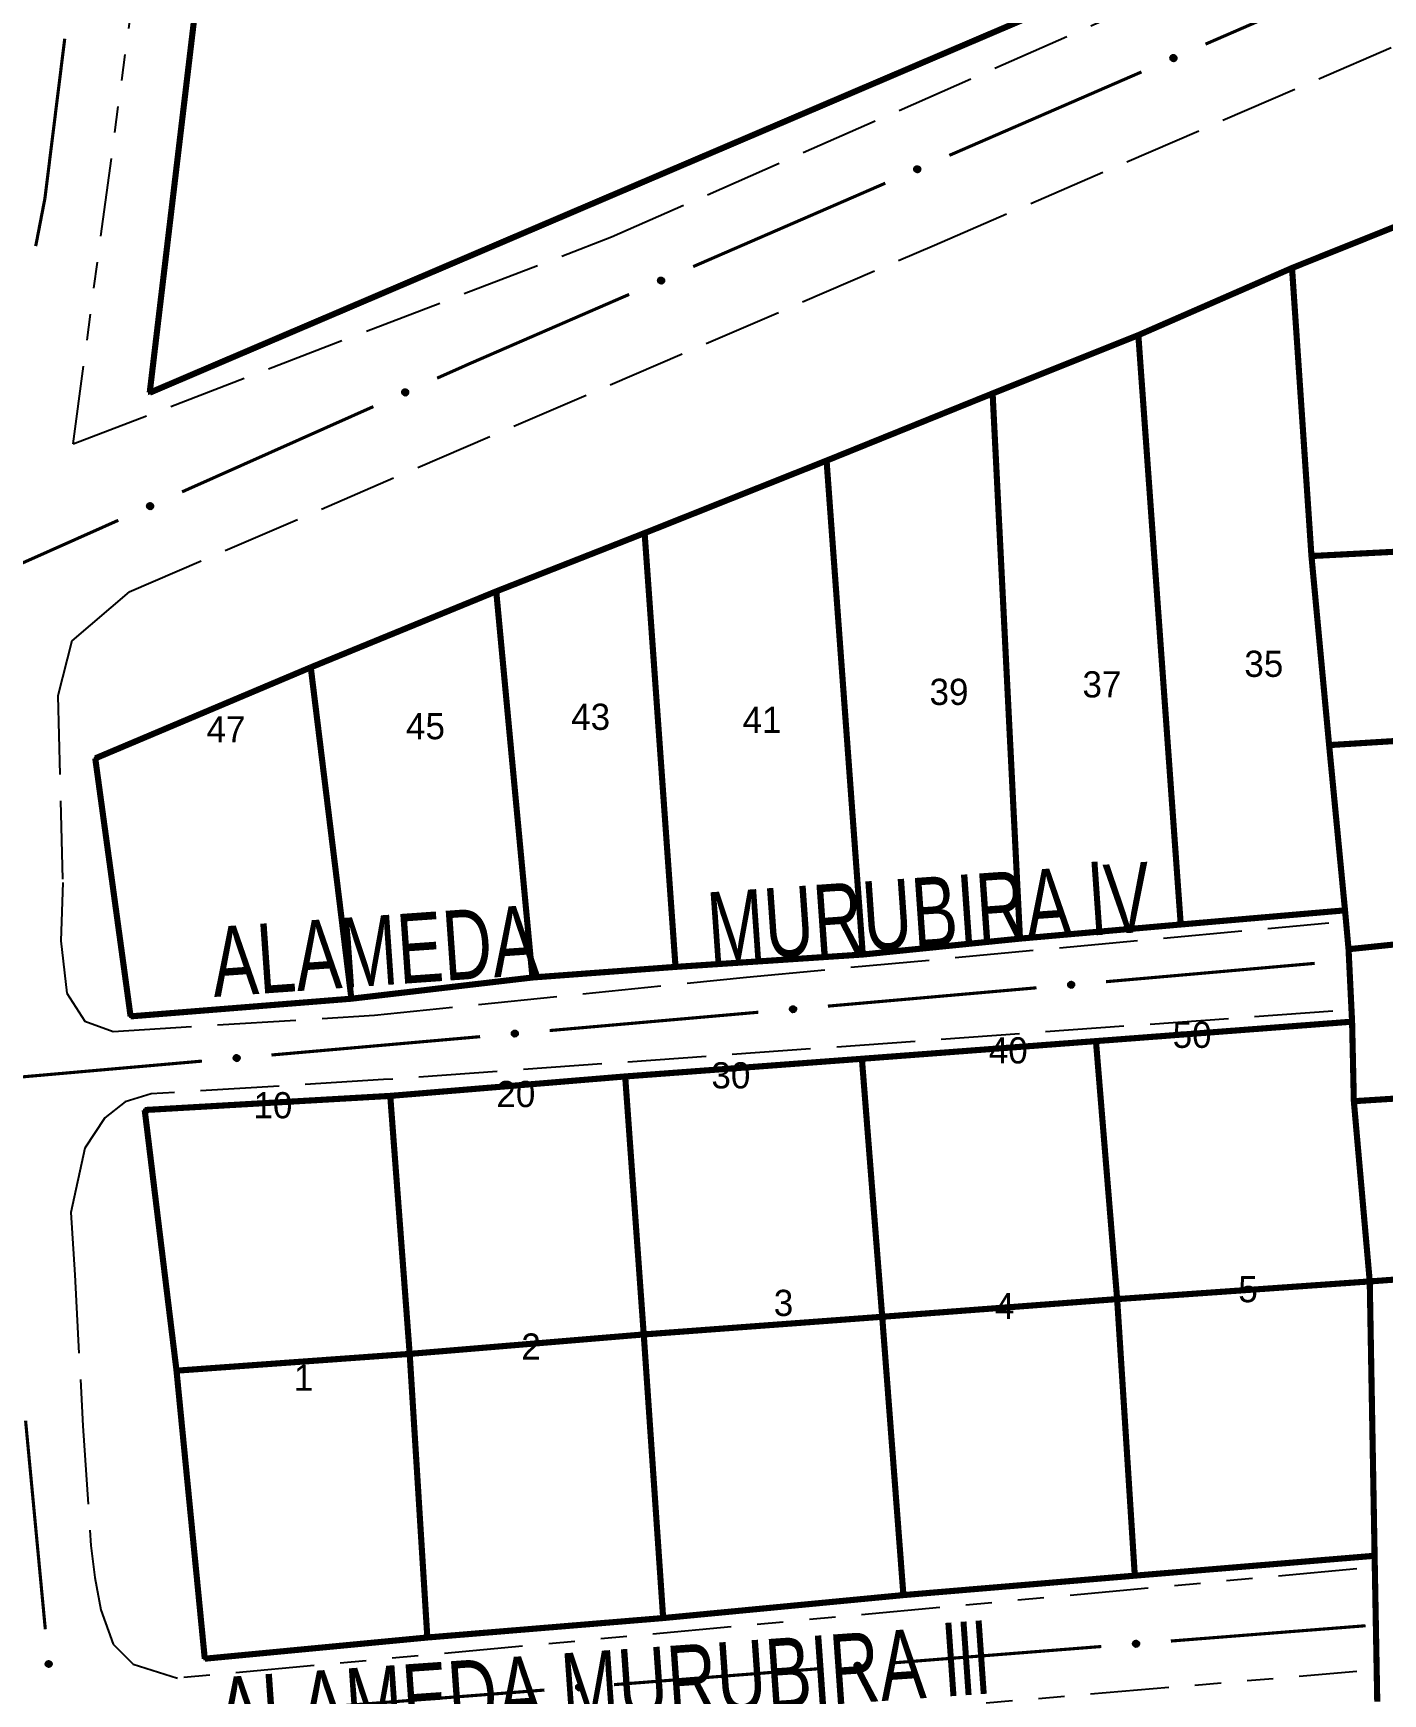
# Model space of a CAD drawing. Extents: x 205807 to 207855, y 4874692 to 4876446.
# Drawn here: x 206261.2 to 206338.5, y 4875301.4 to 4875396.5 of the extents above; entities that cross this region are included whole.
import ezdxf
from ezdxf.enums import TextEntityAlignment as Align

# ---------------------------------------------------------------- set-up
doc = ezdxf.new("R2010")
doc.units = 0
doc.header["$LTSCALE"] = 1.5
doc.header["$MEASUREMENT"] = 0
doc.linetypes.add('TRACO_11', pattern=[8, 3, -1, 3, -1])
doc.linetypes.add('TRACO_25', pattern=[8, 3, -1, 1, -1, 1, -1])
for name, color, linetype in [('CD_MALHA_LOTES', 7, 'CONTINUOUS'), ('RU-QUADRA', 210, 'CONTINUOUS'), ('SV-EIXO-RUA-N-PAV', 6, 'CONTINUOUS'), ('SV-EIXO-RUA-PAV', 20, 'CONTINUOUS'), ('SV-RUA-NAO-PAV', 7, 'CONTINUOUS'), ('SV-RUA-PAVIM', 7, 'CONTINUOUS'), ('SV-TXT-RUA-N-PAV', 7, 'CONTINUOUS'), ('Th_NmrPort', 1, 'CONTINUOUS')]:
    doc.layers.add(name, color=color, linetype=linetype)
doc.styles.add('ARIAL', font='ARIAL.SHX')

msp = doc.modelspace()

# ---------------------------------------------------------------- linework, layer by layer
at = {"layer": 'CD_MALHA_LOTES', "linetype": 'Continuous', "const_width": 0.35, "flags": 128}
for points in [[(206267.840293, 4875375.920625), (206273.729041, 4875425.386111)], [(206336.565451, 4875405.260448), (206267.840293, 4875375.920625)], [(206333.288671, 4875383.062878), (206344.522605, 4875387.566572)], [(206324.483696, 4875379.217027), (206333.288671, 4875383.062878)], [(206334.401944, 4875366.566201), (206333.288671, 4875383.062878)], [(206316.134151, 4875375.877209), (206324.483696, 4875379.217027)], [(206326.912655, 4875345.464624), (206324.483696, 4875379.217027)], [(206306.62073, 4875372.031358), (206316.134151, 4875375.877209)], [(206317.702854, 4875344.654971), (206316.134151, 4875375.877209)], [(206296.19645, 4875367.881887), (206306.62073, 4875372.031358)], [(206308.695466, 4875343.744111), (206306.62073, 4875372.031358)], [(206287.695095, 4875364.542069), (206296.19645, 4875367.881887)], [(206297.967566, 4875343.035665), (206296.19645, 4875367.881887)], [(206334.401944, 4875366.566201), (206345.231051, 4875367.122838)], [(206335.41401, 4875355.737094), (206334.401944, 4875366.566201)], [(206277.068401, 4875360.190185), (206287.695095, 4875364.542069)], [(206289.76983, 4875342.428426), (206287.695095, 4875364.542069)], [(206264.721195, 4875354.978045), (206277.068401, 4875360.190185)], [(206279.396153, 4875341.213946), (206277.068401, 4875360.190185)], [(206335.41401, 4875355.737094), (206364.763926, 4875357.558813)], [(206336.324869, 4875346.274277), (206335.41401, 4875355.737094)], [(206266.745327, 4875340.20188), (206264.721195, 4875354.978045)], [(206336.527283, 4875344.047731), (206365.371166, 4875347.033326)], [(206336.324869, 4875346.274277), (206326.912655, 4875345.464624)], [(206336.527283, 4875344.047731), (206336.324869, 4875346.274277)], [(206326.912655, 4875345.464624), (206317.702854, 4875344.654971)], [(206317.702854, 4875344.654971), (206308.695466, 4875343.744111)], [(206308.695466, 4875343.744111), (206297.967566, 4875343.035665)], [(206336.729696, 4875339.89826), (206336.527283, 4875344.047731)], [(206289.76983, 4875342.428426), (206279.396153, 4875341.213946)], [(206297.967566, 4875343.035665), (206289.76983, 4875342.428426)], [(206279.396153, 4875341.213946), (206266.745327, 4875340.20188)], [(206322.054738, 4875338.784988), (206336.729696, 4875339.89826)], [(206336.830902, 4875335.343963), (206336.729696, 4875339.89826)], [(206308.644863, 4875337.772922), (206322.054738, 4875338.784988)], [(206323.269217, 4875324.008823), (206322.054738, 4875338.784988)], [(206295.083177, 4875336.760856), (206308.644863, 4875337.772922)], [(206309.808739, 4875322.996757), (206308.644863, 4875337.772922)], [(206281.622699, 4875335.647583), (206295.083177, 4875336.760856)], [(206296.145847, 4875321.984691), (206295.083177, 4875336.760856)], [(206336.830902, 4875335.343963), (206365.927802, 4875337.165682)], [(206267.55498, 4875334.83793), (206281.622699, 4875335.647583)], [(206282.735971, 4875320.871418), (206281.622699, 4875335.647583)], [(206269.376699, 4875319.909956), (206267.55498, 4875334.83793)], [(206337.741762, 4875325.020889), (206336.830902, 4875335.343963)], [(206337.741762, 4875325.020889), (206366.535042, 4875327.146228)], [(206323.269217, 4875324.008823), (206337.741762, 4875325.020889)], [(206338.02008, 4875309.308564), (206337.741762, 4875325.020889)], [(206309.808739, 4875322.996757), (206323.269217, 4875324.008823)], [(206324.281283, 4875308.169989), (206323.269217, 4875324.008823)], [(206296.145847, 4875321.984691), (206309.808739, 4875322.996757)], [(206311.023218, 4875307.056717), (206309.808739, 4875322.996757)], [(206282.735971, 4875320.871418), (206296.145847, 4875321.984691)], [(206297.259119, 4875305.741031), (206296.145847, 4875321.984691)], [(206269.376699, 4875319.909956), (206282.735971, 4875320.871418)], [(206283.748037, 4875304.627758), (206282.735971, 4875320.871418)], [(206270.996005, 4875303.413279), (206269.376699, 4875319.909956)], [(206338.02008, 4875309.308564), (206324.281283, 4875308.169989)], [(206338.17189, 4875300.959018), (206338.02008, 4875309.308564)], [(206324.281283, 4875308.169989), (206311.023218, 4875307.056717)], [(206311.023218, 4875307.056717), (206297.259119, 4875305.741031)], [(206297.259119, 4875305.741031), (206283.748037, 4875304.627758)], [(206283.748037, 4875304.627758), (206270.996005, 4875303.413279)]]:
    msp.add_lwpolyline(points, dxfattribs=at)
at = {"layer": 'RU-QUADRA', "linetype": 'Continuous', "const_width": 0.18, "flags": 128}
msp.add_lwpolyline([(206351.737638, 4875571.219234), (206318.622088, 4875569.972205), (206296.833719, 4875569.071573), (206269.710836, 4875568.067022), (206270.40363, 4875541.948691), (206270.611468, 4875530.275113), (206271.027145, 4875515.276124), (206271.858498, 4875489.53883), (206272.412733, 4875470.521636), (206273.105527, 4875450.67309), (206273.729041, 4875425.386111), (206267.840293, 4875375.920625), (206336.565451, 4875405.260448), (206347.511595, 4875410.110005), (206358.180622, 4875414.405328), (206355.894402, 4875471.941864), (206355.617284, 4875482.229854), (206355.270887, 4875492.621763), (206354.578093, 4875504.780296), (206353.74674, 4875522.065505)], close=True, dxfattribs=at)
msp.add_lwpolyline([(206338.17189, 4875300.959018), (206338.02008, 4875309.308564), (206324.281283, 4875308.169989), (206311.023218, 4875307.056717), (206297.259119, 4875305.741031), (206283.748037, 4875304.627758), (206270.996005, 4875303.413279), (206269.376699, 4875319.909956), (206267.55498, 4875334.83793), (206281.622699, 4875335.647583), (206295.083177, 4875336.760856), (206308.644863, 4875337.772922), (206322.054738, 4875338.784988), (206336.729696, 4875339.89826), (206336.527283, 4875344.047731), (206336.324869, 4875346.274277), (206326.912655, 4875345.464624), (206317.702854, 4875344.654971), (206308.695466, 4875343.744111), (206297.967566, 4875343.035665), (206289.76983, 4875342.428426), (206279.396153, 4875341.213946), (206266.745327, 4875340.20188), (206264.721195, 4875354.978045), (206277.068401, 4875360.190185), (206287.695095, 4875364.542069), (206296.19645, 4875367.881887), (206306.62073, 4875372.031358), (206316.134151, 4875375.877209), (206324.483696, 4875379.217027), (206333.288671, 4875383.062878), (206344.522605, 4875387.566572)], dxfattribs=at)
at = {"layer": 'SV-EIXO-RUA-N-PAV', "const_width": 0.18}
for points in [[(206262.972751, 4875396.194639), (206261.86402, 4875387.263193)], [(206261.837629, 4875387.050605), (206261.309237, 4875384.315396)], [(206261.86402, 4875387.263193), (206261.837629, 4875387.050605)], [(206326.346891, 4875304.425088), (206337.313093, 4875305.286719)], [(206337.313093, 4875305.286719), (206337.501622, 4875305.301531)], [(206310.396051, 4875303.171808), (206322.359181, 4875304.111768)], [(206294.444506, 4875301.927559), (206302.420577, 4875302.545859)], [(206302.420577, 4875302.545859), (206303.080959, 4875302.59705)], [(206303.080959, 4875302.59705), (206306.408341, 4875302.858487)], [(206278.492365, 4875300.690958), (206290.456471, 4875301.618408)]]:
    msp.add_lwpolyline(points, dxfattribs=at)
at = {"layer": 'SV-EIXO-RUA-N-PAV'}
for points in [[(206324.201174, 4875304.366916), (206324.232412, 4875304.404549), (206324.266955, 4875304.430504), (206324.301997, 4875304.44386), (206324.336039, 4875304.447588), (206324.371296, 4875304.447479), (206324.406818, 4875304.439527), (206324.444289, 4875304.421968), (206324.482259, 4875304.390897), (206324.506522, 4875304.353764), (206324.521454, 4875304.32011), (206324.527386, 4875304.284836), (206324.526706, 4875304.250588), (206324.517226, 4875304.213963), (206324.499061, 4875304.176164), (206324.466894, 4875304.138739), (206324.432854, 4875304.113525), (206324.398621, 4875304.101497), (206324.363121, 4875304.095758), (206324.327128, 4875304.096301), (206324.292304, 4875304.104307), (206324.254279, 4875304.122665), (206324.217762, 4875304.154904), (206324.192227, 4875304.188567), (206324.179721, 4875304.222622), (206324.174858, 4875304.257699), (206324.174537, 4875304.293063), (206324.181044, 4875304.329103), (206324.201174, 4875304.366916)], [(206308.250334, 4875303.113635), (206308.281573, 4875303.151268), (206308.316116, 4875303.177223), (206308.351157, 4875303.190579), (206308.3852, 4875303.194307), (206308.420457, 4875303.194198), (206308.455979, 4875303.186246), (206308.493449, 4875303.168688), (206308.53142, 4875303.137616), (206308.555683, 4875303.100483), (206308.570615, 4875303.066829), (206308.576546, 4875303.031555), (206308.575867, 4875302.997307), (206308.566386, 4875302.960682), (206308.548221, 4875302.922883), (206308.516054, 4875302.885458), (206308.482014, 4875302.860244), (206308.447781, 4875302.848216), (206308.412282, 4875302.842477), (206308.376289, 4875302.84302), (206308.341464, 4875302.851027), (206308.30344, 4875302.869385), (206308.266922, 4875302.901623), (206308.241387, 4875302.935286), (206308.228881, 4875302.969341), (206308.224018, 4875303.004418), (206308.223697, 4875303.039782), (206308.230204, 4875303.075822), (206308.250334, 4875303.113635)], [(206292.29873, 4875301.87163), (206292.330008, 4875301.90923), (206292.364578, 4875301.935149), (206292.399633, 4875301.948468), (206292.43368, 4875301.952161), (206292.468936, 4875301.952015), (206292.50445, 4875301.944026), (206292.541902, 4875301.926428), (206292.57984, 4875301.895317), (206292.604065, 4875301.858158), (206292.618961, 4875301.824489), (206292.624856, 4875301.789209), (206292.62414, 4875301.754961), (206292.614622, 4875301.718346), (206292.596417, 4875301.680566), (206292.564211, 4875301.643175), (206292.530145, 4875301.617997), (206292.495899, 4875301.606004), (206292.460394, 4875301.600303), (206292.424401, 4875301.600883), (206292.389586, 4875301.608926), (206292.35158, 4875301.627324), (206292.315096, 4875301.659601), (206292.289596, 4875301.693291), (206292.277126, 4875301.727359), (206292.2723, 4875301.762441), (206292.272016, 4875301.797805), (206292.278561, 4875301.833838), (206292.29873, 4875301.87163)]]:
    msp.add_lwpolyline(points, close=True, dxfattribs=at)
for points in [[(206324.181044, 4875304.329103), (206324.482259, 4875304.390897)], [(206324.182517, 4875304.311313), (206324.489787, 4875304.372411)], [(206324.192088, 4875304.346283), (206324.459908, 4875304.404281)], [(206324.201174, 4875304.366916), (206324.444289, 4875304.421968)], [(206324.219023, 4875304.386723), (206324.418214, 4875304.429749)], [(206324.232412, 4875304.404549), (206324.406818, 4875304.439527)], [(206324.25204, 4875304.41943), (206324.380309, 4875304.441826)], [(206324.266955, 4875304.430504), (206324.371296, 4875304.447479)], [(206324.174537, 4875304.293063), (206324.506522, 4875304.353764)], [(206324.174858, 4875304.257699), (206324.521454, 4875304.32011)], [(206324.178388, 4875304.27677), (206324.508889, 4875304.338325)], [(206324.179721, 4875304.222622), (206324.527386, 4875304.284836)], [(206324.179913, 4875304.239934), (206324.522872, 4875304.29973)], [(206324.189494, 4875304.2051), (206324.524077, 4875304.266975)], [(206324.192227, 4875304.188567), (206324.526706, 4875304.250588)], [(206324.207236, 4875304.170907), (206324.517333, 4875304.230859)], [(206324.217762, 4875304.154904), (206324.517226, 4875304.213963)], [(206324.239729, 4875304.140611), (206324.505149, 4875304.194314)], [(206324.254279, 4875304.122665), (206324.499061, 4875304.176164)], [(206324.278595, 4875304.11629), (206324.47528, 4875304.156381)], [(206324.292304, 4875304.104307), (206324.466894, 4875304.138739)], [(206324.313993, 4875304.101278), (206324.443516, 4875304.125142)], [(206324.327128, 4875304.096301), (206324.432854, 4875304.113525)], [(206308.223697, 4875303.039782), (206308.555683, 4875303.100483)], [(206308.224018, 4875303.004418), (206308.570615, 4875303.066829)], [(206308.227548, 4875303.023489), (206308.55805, 4875303.085044)], [(206308.228881, 4875302.969341), (206308.576546, 4875303.031555)], [(206308.229073, 4875302.986653), (206308.572032, 4875303.046449)], [(206308.230204, 4875303.075822), (206308.53142, 4875303.137616)], [(206308.231678, 4875303.058032), (206308.538947, 4875303.11913)], [(206308.238654, 4875302.951819), (206308.573237, 4875303.013695)], [(206308.241248, 4875303.093002), (206308.509068, 4875303.151001)], [(206308.241387, 4875302.935286), (206308.575867, 4875302.997307)], [(206308.250334, 4875303.113635), (206308.493449, 4875303.168688)], [(206308.256397, 4875302.917626), (206308.566494, 4875302.977578)], [(206308.266922, 4875302.901623), (206308.566386, 4875302.960682)], [(206308.268183, 4875303.133443), (206308.467374, 4875303.176468)], [(206308.281573, 4875303.151268), (206308.455979, 4875303.186246)], [(206308.288889, 4875302.88733), (206308.554309, 4875302.941034)], [(206308.3012, 4875303.166149), (206308.429469, 4875303.188546)], [(206308.30344, 4875302.869385), (206308.548221, 4875302.922883)], [(206308.316116, 4875303.177223), (206308.420457, 4875303.194198)], [(206308.327756, 4875302.863009), (206308.52444, 4875302.9031)], [(206308.341464, 4875302.851027), (206308.516054, 4875302.885458)], [(206308.363153, 4875302.847997), (206308.492676, 4875302.871861)], [(206308.376289, 4875302.84302), (206308.482014, 4875302.860244)], [(206292.272016, 4875301.797805), (206292.604065, 4875301.858158)], [(206292.2723, 4875301.762441), (206292.618961, 4875301.824489)], [(206292.275849, 4875301.781508), (206292.606415, 4875301.842717)], [(206292.277126, 4875301.727359), (206292.624856, 4875301.789209)], [(206292.277336, 4875301.74467), (206292.620357, 4875301.804108)], [(206292.278561, 4875301.833838), (206292.57984, 4875301.895317)], [(206292.280015, 4875301.816046), (206292.587348, 4875301.876823)], [(206292.286881, 4875301.709826), (206292.621528, 4875301.771352)], [(206292.289596, 4875301.693291), (206292.62414, 4875301.754961)], [(206292.289623, 4875301.851006), (206292.557503, 4875301.908725)], [(206292.29873, 4875301.87163), (206292.541902, 4875301.926428)], [(206292.304587, 4875301.675615), (206292.614747, 4875301.735242)], [(206292.315096, 4875301.659601), (206292.614622, 4875301.718346)], [(206292.316599, 4875301.891419), (206292.515835, 4875301.934236)], [(206292.330008, 4875301.90923), (206292.50445, 4875301.944026)], [(206292.337048, 4875301.645284), (206292.602524, 4875301.698711)], [(206292.349651, 4875301.92409), (206292.477943, 4875301.946353)], [(206292.35158, 4875301.627324), (206292.596417, 4875301.680566)], [(206292.364578, 4875301.935149), (206292.468936, 4875301.952015)], [(206292.375889, 4875301.620923), (206292.572615, 4875301.660808)], [(206292.389586, 4875301.608926), (206292.564211, 4875301.643175)], [(206292.411271, 4875301.605874), (206292.540819, 4875301.629602)], [(206292.424401, 4875301.600883), (206292.530145, 4875301.617997)]]:
    msp.add_lwpolyline(points, dxfattribs=at)
at = {"layer": 'SV-EIXO-RUA-PAV', "const_width": 0.18}
for points in [[(206328.332894, 4875395.884279), (206339.340712, 4875400.66214)], [(206313.655804, 4875389.513797), (206324.663622, 4875394.291658)], [(206298.978715, 4875383.143315), (206309.986532, 4875387.921177)], [(206286.190377, 4875377.592633), (206295.309442, 4875381.550695)], [(206284.309669, 4875376.754545), (206286.136491, 4875377.56862)], [(206286.136491, 4875377.56862), (206286.190377, 4875377.592633)], [(206269.695085, 4875370.241946), (206280.656023, 4875375.126395)], [(206255.080502, 4875363.729346), (206266.041439, 4875368.613796)], [(206322.634097, 4875342.18803), (206334.588104, 4875343.23765)], [(206306.69542, 4875340.788536), (206318.649428, 4875341.838156)], [(206290.756743, 4875339.389042), (206302.710751, 4875340.438662)], [(206274.818067, 4875337.989548), (206286.772074, 4875339.039168)], [(206258.87939, 4875336.590054), (206270.833397, 4875337.639675)], [(206260.729286, 4875317.046341), (206261.860083, 4875305.099739)]]:
    msp.add_lwpolyline(points, dxfattribs=at)
at = {"layer": 'SV-EIXO-RUA-PAV'}
for points in [[(206326.322628, 4875395.13174), (206326.339936, 4875395.177484), (206326.364166, 4875395.213259), (206326.392962, 4875395.23728), (206326.423944, 4875395.251872), (206326.457321, 4875395.263231), (206326.493499, 4875395.267258), (206326.534642, 4875395.262834), (206326.580651, 4875395.245793), (206326.615668, 4875395.218564), (206326.640729, 4875395.191592), (206326.657805, 4875395.160162), (206326.668296, 4875395.127553), (206326.671236, 4875395.089835), (206326.666345, 4875395.048184), (206326.648091, 4875395.002335), (206326.624097, 4875394.967426), (206326.595633, 4875394.944922), (206326.563927, 4875394.927955), (206326.529713, 4875394.916768), (206326.494177, 4875394.913019), (206326.45225, 4875394.918019), (206326.407236, 4875394.936635), (206326.372144, 4875394.960169), (206326.349247, 4875394.988309), (206326.333246, 4875395.0199), (206326.321446, 4875395.053239), (206326.315884, 4875395.089437), (206326.322628, 4875395.13174)], [(206311.645538, 4875388.761259), (206311.662846, 4875388.807002), (206311.687076, 4875388.842777), (206311.715872, 4875388.866799), (206311.746854, 4875388.881391), (206311.780231, 4875388.892749), (206311.816409, 4875388.896776), (206311.857552, 4875388.892352), (206311.903561, 4875388.875312), (206311.938578, 4875388.848083), (206311.963639, 4875388.821111), (206311.980715, 4875388.789681), (206311.991206, 4875388.757072), (206311.994146, 4875388.719354), (206311.989256, 4875388.677703), (206311.971001, 4875388.631854), (206311.947007, 4875388.596944), (206311.918543, 4875388.57444), (206311.886837, 4875388.557474), (206311.852623, 4875388.546286), (206311.817087, 4875388.542537), (206311.77516, 4875388.547537), (206311.730146, 4875388.566154), (206311.695054, 4875388.589688), (206311.672157, 4875388.617828), (206311.656156, 4875388.649419), (206311.644356, 4875388.682757), (206311.638794, 4875388.718955), (206311.645538, 4875388.761259)], [(206296.968449, 4875382.390777), (206296.985757, 4875382.43652), (206297.009986, 4875382.472295), (206297.038783, 4875382.496317), (206297.069764, 4875382.510909), (206297.103142, 4875382.522268), (206297.139319, 4875382.526295), (206297.180463, 4875382.521871), (206297.226471, 4875382.50483), (206297.261488, 4875382.477601), (206297.286549, 4875382.450629), (206297.303625, 4875382.419199), (206297.314116, 4875382.38659), (206297.317057, 4875382.348872), (206297.312166, 4875382.307221), (206297.293912, 4875382.261372), (206297.269917, 4875382.226462), (206297.241454, 4875382.203959), (206297.209748, 4875382.186992), (206297.175533, 4875382.175804), (206297.139998, 4875382.172056), (206297.09807, 4875382.177056), (206297.053056, 4875382.195672), (206297.017964, 4875382.219206), (206296.995067, 4875382.247346), (206296.979066, 4875382.278937), (206296.967267, 4875382.312276), (206296.961704, 4875382.348474), (206296.968449, 4875382.390777)], [(206282.306799, 4875375.982536), (206282.323663, 4875376.028445), (206282.347544, 4875376.064453), (206282.376106, 4875376.088753), (206282.406945, 4875376.103645), (206282.44021, 4875376.115327), (206282.476347, 4875376.119705), (206282.517531, 4875376.11568), (206282.563703, 4875376.099087), (206282.598983, 4875376.072199), (206282.624304, 4875376.045472), (206282.641684, 4875376.014209), (206282.652491, 4875375.981703), (206282.655798, 4875375.944016), (206282.651311, 4875375.902319), (206282.633503, 4875375.856295), (206282.609848, 4875375.821154), (206282.581604, 4875375.798376), (206282.550064, 4875375.781102), (206282.51596, 4875375.769583), (206282.480463, 4875375.765489), (206282.438489, 4875375.770082), (206282.393296, 4875375.788261), (206282.357978, 4875375.811454), (206282.334808, 4875375.83937), (206282.318501, 4875375.870804), (206282.306379, 4875375.904027), (206282.300466, 4875375.940169), (206282.306799, 4875375.982536)], [(206267.692216, 4875369.469936), (206267.709079, 4875369.515845), (206267.73296, 4875369.551854), (206267.761523, 4875369.576154), (206267.792361, 4875369.591046), (206267.825627, 4875369.602728), (206267.861764, 4875369.607106), (206267.902948, 4875369.603081), (206267.94912, 4875369.586488), (206267.984399, 4875369.5596), (206268.009721, 4875369.532872), (206268.027101, 4875369.501609), (206268.037908, 4875369.469104), (206268.041214, 4875369.431416), (206268.036728, 4875369.38972), (206268.018919, 4875369.343696), (206267.995265, 4875369.308555), (206267.967021, 4875369.285776), (206267.935481, 4875369.268502), (206267.901377, 4875369.256983), (206267.865879, 4875369.25289), (206267.823905, 4875369.257483), (206267.778713, 4875369.275662), (206267.743394, 4875369.298854), (206267.720225, 4875369.32677), (206267.703918, 4875369.358205), (206267.691796, 4875369.391427), (206267.685882, 4875369.42757), (206267.692216, 4875369.469936)], [(206320.489004, 4875342.110184), (206320.519896, 4875342.148101), (206320.554199, 4875342.174372), (206320.589117, 4875342.188049), (206320.623124, 4875342.192089), (206320.65838, 4875342.192304), (206320.693974, 4875342.184678), (206320.731604, 4875342.167463), (206320.769857, 4875342.136741), (206320.79446, 4875342.099832), (206320.8097, 4875342.066317), (206320.815954, 4875342.031099), (206320.815589, 4875341.996845), (206320.806445, 4875341.960135), (206320.788627, 4875341.922171), (206320.756805, 4875341.884453), (206320.722998, 4875341.858928), (206320.688876, 4875341.846586), (206320.653431, 4875341.840523), (206320.617434, 4875341.840735), (206320.582538, 4875341.848422), (206320.544347, 4875341.86643), (206320.507535, 4875341.898333), (206320.481692, 4875341.931761), (206320.468875, 4875341.965699), (206320.463691, 4875342.00073), (206320.463045, 4875342.036089), (206320.469222, 4875342.072188), (206320.489004, 4875342.110184)], [(206304.550327, 4875340.71069), (206304.581219, 4875340.748607), (206304.615523, 4875340.774879), (206304.65044, 4875340.788555), (206304.684447, 4875340.792595), (206304.719703, 4875340.79281), (206304.755297, 4875340.785184), (206304.792927, 4875340.767969), (206304.831181, 4875340.737248), (206304.855783, 4875340.700338), (206304.871023, 4875340.666823), (206304.877278, 4875340.631605), (206304.876912, 4875340.597352), (206304.867768, 4875340.560641), (206304.849951, 4875340.522677), (206304.818128, 4875340.484959), (206304.784321, 4875340.459434), (206304.7502, 4875340.447092), (206304.714754, 4875340.441029), (206304.678758, 4875340.441241), (206304.643862, 4875340.448928), (206304.60567, 4875340.466937), (206304.568858, 4875340.498839), (206304.543016, 4875340.532267), (206304.530198, 4875340.566206), (206304.525014, 4875340.601236), (206304.524369, 4875340.636596), (206304.530545, 4875340.672694), (206304.550327, 4875340.71069)], [(206288.61165, 4875339.311196), (206288.642542, 4875339.349114), (206288.676846, 4875339.375385), (206288.711763, 4875339.389061), (206288.74577, 4875339.393101), (206288.781027, 4875339.393316), (206288.81662, 4875339.38569), (206288.85425, 4875339.368476), (206288.892504, 4875339.337754), (206288.917107, 4875339.300844), (206288.932347, 4875339.267329), (206288.938601, 4875339.232111), (206288.938236, 4875339.197858), (206288.929092, 4875339.161147), (206288.911274, 4875339.123183), (206288.879451, 4875339.085465), (206288.845644, 4875339.05994), (206288.811523, 4875339.047599), (206288.776077, 4875339.041535), (206288.740081, 4875339.041747), (206288.705185, 4875339.049434), (206288.666993, 4875339.067443), (206288.630182, 4875339.099345), (206288.604339, 4875339.132773), (206288.591521, 4875339.166712), (206288.586337, 4875339.201743), (206288.585692, 4875339.237102), (206288.591868, 4875339.2732), (206288.61165, 4875339.311196)], [(206272.672974, 4875337.911703), (206272.703865, 4875337.94962), (206272.738169, 4875337.975891), (206272.773087, 4875337.989568), (206272.807094, 4875337.993608), (206272.84235, 4875337.993822), (206272.877943, 4875337.986196), (206272.915573, 4875337.968982), (206272.953827, 4875337.93826), (206272.97843, 4875337.901351), (206272.99367, 4875337.867835), (206272.999924, 4875337.832617), (206272.999559, 4875337.798364), (206272.990415, 4875337.761653), (206272.972597, 4875337.723689), (206272.940774, 4875337.685971), (206272.906967, 4875337.660447), (206272.872846, 4875337.648105), (206272.837401, 4875337.642041), (206272.801404, 4875337.642253), (206272.766508, 4875337.649941), (206272.728316, 4875337.667949), (206272.691505, 4875337.699851), (206272.665662, 4875337.733279), (206272.652844, 4875337.767218), (206272.64766, 4875337.802249), (206272.647015, 4875337.837608), (206272.653191, 4875337.873707), (206272.672974, 4875337.911703)], [(206262.144601, 4875303.262053), (206262.182727, 4875303.23142), (206262.209231, 4875303.197295), (206262.223144, 4875303.162472), (206262.227415, 4875303.128493), (206262.227869, 4875303.093239), (206262.220485, 4875303.057594), (206262.203527, 4875303.019848), (206262.173065, 4875302.981387), (206262.136324, 4875302.956534), (206262.102913, 4875302.941067), (206262.067738, 4875302.934573), (206262.033483, 4875302.934706), (206261.996711, 4875302.9436), (206261.958627, 4875302.96116), (206261.920694, 4875302.992725), (206261.89494, 4875303.026358), (206261.882367, 4875303.060395), (206261.876063, 4875303.095798), (206261.87603, 4875303.131795), (206261.88348, 4875303.166743), (206261.901229, 4875303.205056), (206261.93288, 4875303.242083), (206261.966132, 4875303.268153), (206261.999983, 4875303.281201), (206262.034978, 4875303.286623), (206262.070332, 4875303.287508), (206262.106471, 4875303.281577), (206262.144601, 4875303.262053)]]:
    msp.add_lwpolyline(points, close=True, dxfattribs=at)
for points in [[(206326.315884, 4875395.089437), (206326.580651, 4875395.245793)], [(206326.320743, 4875395.109274), (206326.555163, 4875395.251185)], [(206326.321446, 4875395.053239), (206326.615668, 4875395.218564)], [(206326.322628, 4875395.13174), (206326.534642, 4875395.262834)], [(206326.32306, 4875395.073092), (206326.593779, 4875395.230758)], [(206326.330384, 4875395.039083), (206326.622925, 4875395.204733)], [(206326.333068, 4875395.156274), (206326.507454, 4875395.261715)], [(206326.333246, 4875395.0199), (206326.640729, 4875395.191592)], [(206326.339936, 4875395.177484), (206326.493499, 4875395.267258)], [(206326.343801, 4875395.004743), (206326.648694, 4875395.17278)], [(206326.349247, 4875394.988309), (206326.657805, 4875395.160162)], [(206326.35366, 4875395.197937), (206326.467682, 4875395.260815)], [(206326.364166, 4875395.213259), (206326.457321, 4875395.263231)], [(206326.364185, 4875394.974916), (206326.660481, 4875395.142196)], [(206326.372144, 4875394.960169), (206326.668296, 4875395.127553)], [(206326.392079, 4875394.948348), (206326.665845, 4875395.105849)], [(206326.407236, 4875394.936635), (206326.671236, 4875395.089835)], [(206326.432656, 4875394.930259), (206326.666202, 4875395.067328)], [(206326.45225, 4875394.918019), (206326.666345, 4875395.048184)], [(206326.477318, 4875394.919894), (206326.650287, 4875395.021745)], [(206326.494177, 4875394.913019), (206326.648091, 4875395.002335)], [(206326.515673, 4875394.917204), (206326.630403, 4875394.981877)], [(206326.529713, 4875394.916768), (206326.624097, 4875394.967426)], [(206311.638794, 4875388.718955), (206311.903561, 4875388.875312)], [(206311.643653, 4875388.738792), (206311.878073, 4875388.880703)], [(206311.644356, 4875388.682757), (206311.938578, 4875388.848083)], [(206311.645538, 4875388.761259), (206311.857552, 4875388.892352)], [(206311.64597, 4875388.70261), (206311.916689, 4875388.860276)], [(206311.653294, 4875388.668601), (206311.945835, 4875388.834252)], [(206311.655979, 4875388.785792), (206311.830365, 4875388.891233)], [(206311.656156, 4875388.649419), (206311.963639, 4875388.821111)], [(206311.662846, 4875388.807002), (206311.816409, 4875388.896776)], [(206311.666711, 4875388.634262), (206311.971604, 4875388.802299)], [(206311.672157, 4875388.617828), (206311.980715, 4875388.789681)], [(206311.67657, 4875388.827455), (206311.790592, 4875388.890333)], [(206311.687076, 4875388.842777), (206311.780231, 4875388.892749)], [(206311.687095, 4875388.604434), (206311.983392, 4875388.771715)], [(206311.695054, 4875388.589688), (206311.991206, 4875388.757072)], [(206311.71499, 4875388.577866), (206311.988755, 4875388.735367)], [(206311.730146, 4875388.566154), (206311.994146, 4875388.719354)], [(206311.755566, 4875388.559778), (206311.989112, 4875388.696847)], [(206311.77516, 4875388.547537), (206311.989256, 4875388.677703)], [(206311.800228, 4875388.549412), (206311.973197, 4875388.651264)], [(206311.817087, 4875388.542537), (206311.971001, 4875388.631854)], [(206311.838583, 4875388.546723), (206311.953314, 4875388.611396)], [(206311.852623, 4875388.546286), (206311.947007, 4875388.596944)], [(206296.961704, 4875382.348474), (206297.226471, 4875382.50483)], [(206296.966564, 4875382.368311), (206297.200983, 4875382.510221)], [(206296.967267, 4875382.312276), (206297.261488, 4875382.477601)], [(206296.968449, 4875382.390777), (206297.180463, 4875382.521871)], [(206296.968881, 4875382.332128), (206297.2396, 4875382.489795)], [(206296.976204, 4875382.298119), (206297.268746, 4875382.46377)], [(206296.978889, 4875382.415311), (206297.153275, 4875382.520752)], [(206296.979066, 4875382.278937), (206297.286549, 4875382.450629)], [(206296.985757, 4875382.43652), (206297.139319, 4875382.526295)], [(206296.989622, 4875382.26378), (206297.294515, 4875382.431817)], [(206296.995067, 4875382.247346), (206297.303625, 4875382.419199)], [(206296.999481, 4875382.456974), (206297.113503, 4875382.519852)], [(206297.009986, 4875382.472295), (206297.103142, 4875382.522268)], [(206297.010006, 4875382.233952), (206297.306302, 4875382.401233)], [(206297.017964, 4875382.219206), (206297.314116, 4875382.38659)], [(206297.0379, 4875382.207384), (206297.311666, 4875382.364886)], [(206297.053056, 4875382.195672), (206297.317057, 4875382.348872)], [(206297.078476, 4875382.189296), (206297.312022, 4875382.326365)], [(206297.09807, 4875382.177056), (206297.312166, 4875382.307221)], [(206297.123138, 4875382.178931), (206297.296107, 4875382.280782)], [(206297.139998, 4875382.172056), (206297.293912, 4875382.261372)], [(206297.161493, 4875382.176241), (206297.276224, 4875382.240914)], [(206297.175533, 4875382.175804), (206297.269917, 4875382.226462)], [(206282.300466, 4875375.940169), (206282.563703, 4875376.099087)], [(206282.305132, 4875375.960052), (206282.538164, 4875376.104231)], [(206282.306379, 4875375.904027), (206282.598983, 4875376.072199)], [(206282.306799, 4875375.982536), (206282.517531, 4875376.11568)], [(206282.3078, 4875375.923894), (206282.576977, 4875376.08418)], [(206282.315454, 4875375.889958), (206282.606374, 4875376.058439)], [(206282.317001, 4875376.00717), (206282.490356, 4875376.114298)], [(206282.318501, 4875375.870804), (206282.624304, 4875376.045472)], [(206282.323663, 4875376.028445), (206282.476347, 4875376.119705)], [(206282.329204, 4875375.85575), (206282.632452, 4875376.026738)], [(206282.334808, 4875375.83937), (206282.641684, 4875376.014209)], [(206282.337188, 4875376.04903), (206282.450594, 4875376.113012)], [(206282.347544, 4875376.064453), (206282.44021, 4875376.115327)], [(206282.349876, 4875375.826122), (206282.644535, 4875375.99627)], [(206282.357978, 4875375.811454), (206282.652491, 4875375.981703)], [(206282.378027, 4875375.799826), (206282.650251, 4875375.959976)], [(206282.393296, 4875375.788261), (206282.655798, 4875375.944016)], [(206282.418777, 4875375.782132), (206282.650982, 4875375.921461)], [(206282.438489, 4875375.770082), (206282.651311, 4875375.902319)], [(206282.463537, 4875375.772201), (206282.63551, 4875375.875725)], [(206282.480463, 4875375.765489), (206282.633503, 4875375.856295)], [(206282.501917, 4875375.769883), (206282.616014, 4875375.835666)], [(206282.51596, 4875375.769583), (206282.609848, 4875375.821154)], [(206267.685882, 4875369.42757), (206267.94912, 4875369.586488)], [(206267.690549, 4875369.447453), (206267.923581, 4875369.591632)], [(206267.691796, 4875369.391427), (206267.984399, 4875369.5596)], [(206267.692216, 4875369.469936), (206267.902948, 4875369.603081)], [(206267.693217, 4875369.411295), (206267.962393, 4875369.57158)], [(206267.70087, 4875369.377358), (206267.99179, 4875369.54584)], [(206267.702418, 4875369.49457), (206267.875772, 4875369.601698)], [(206267.703918, 4875369.358205), (206268.009721, 4875369.532872)], [(206267.709079, 4875369.515845), (206267.861764, 4875369.607106)], [(206267.71462, 4875369.343151), (206268.017868, 4875369.514138)], [(206267.720225, 4875369.32677), (206268.027101, 4875369.501609)], [(206267.722604, 4875369.536431), (206267.836011, 4875369.600412)], [(206267.73296, 4875369.551854), (206267.825627, 4875369.602728)], [(206267.735293, 4875369.313522), (206268.029952, 4875369.48367)], [(206267.743394, 4875369.298854), (206268.037908, 4875369.469104)], [(206267.763444, 4875369.287226), (206268.035668, 4875369.447377)], [(206267.778713, 4875369.275662), (206268.041214, 4875369.431416)], [(206267.804194, 4875369.269532), (206268.036399, 4875369.408861)], [(206267.823905, 4875369.257483), (206268.036728, 4875369.38972)], [(206267.848954, 4875369.259601), (206268.020926, 4875369.363126)], [(206267.865879, 4875369.25289), (206268.018919, 4875369.343696)], [(206267.887333, 4875369.257284), (206268.001431, 4875369.323067)], [(206267.901377, 4875369.256983), (206267.995265, 4875369.308555)], [(206320.463045, 4875342.036089), (206320.79446, 4875342.099832)], [(206320.463691, 4875342.00073), (206320.8097, 4875342.066317)], [(206320.467045, 4875342.019832), (206320.796969, 4875342.084415)], [(206320.468875, 4875341.965699), (206320.815954, 4875342.031099)], [(206320.468908, 4875341.983012), (206320.811304, 4875342.045951)], [(206320.469222, 4875342.072188), (206320.769857, 4875342.136741)], [(206320.470858, 4875342.054412), (206320.777554, 4875342.118325)], [(206320.478808, 4875341.948267), (206320.812809, 4875342.013208)], [(206320.480108, 4875342.089468), (206320.747384, 4875342.14992)], [(206320.481692, 4875341.931761), (206320.815589, 4875341.996845)], [(206320.489004, 4875342.110184), (206320.731604, 4875342.167463)], [(206320.496863, 4875341.914239), (206320.806397, 4875341.977031)], [(206320.50667, 4875342.130154), (206320.705458, 4875342.175004)], [(206320.507535, 4875341.898333), (206320.806445, 4875341.960135)], [(206320.519896, 4875342.148101), (206320.693974, 4875342.184678)], [(206320.529632, 4875341.884241), (206320.794548, 4875341.940377)], [(206320.539386, 4875342.163162), (206320.667445, 4875342.186734)], [(206320.544347, 4875341.86643), (206320.788627, 4875341.922171)], [(206320.554199, 4875342.174372), (206320.65838, 4875342.192304)], [(206320.56872, 4875341.860278), (206320.765029, 4875341.902171)], [(206320.582538, 4875341.848422), (206320.756805, 4875341.884453)], [(206320.604254, 4875341.845591), (206320.733553, 4875341.870642)], [(206320.617434, 4875341.840735), (206320.722998, 4875341.858928)], [(206304.524369, 4875340.636596), (206304.855783, 4875340.700338)], [(206304.525014, 4875340.601236), (206304.871023, 4875340.666823)], [(206304.528368, 4875340.620339), (206304.858292, 4875340.684922)], [(206304.530198, 4875340.566206), (206304.877278, 4875340.631605)], [(206304.530232, 4875340.583518), (206304.872627, 4875340.646457)], [(206304.530545, 4875340.672694), (206304.831181, 4875340.737248)], [(206304.532181, 4875340.654918), (206304.838877, 4875340.718831)], [(206304.540131, 4875340.548774), (206304.874133, 4875340.613715)], [(206304.541431, 4875340.689974), (206304.808707, 4875340.750426)], [(206304.543016, 4875340.532267), (206304.876912, 4875340.597352)], [(206304.550327, 4875340.71069), (206304.792927, 4875340.767969)], [(206304.558187, 4875340.514745), (206304.867721, 4875340.577538)], [(206304.567993, 4875340.73066), (206304.766782, 4875340.77551)], [(206304.568858, 4875340.498839), (206304.867768, 4875340.560641)], [(206304.581219, 4875340.748607), (206304.755297, 4875340.785184)], [(206304.590955, 4875340.484748), (206304.855872, 4875340.540883)], [(206304.600709, 4875340.763668), (206304.728768, 4875340.78724)], [(206304.60567, 4875340.466937), (206304.849951, 4875340.522677)], [(206304.615523, 4875340.774879), (206304.719703, 4875340.79281)], [(206304.630043, 4875340.460784), (206304.826352, 4875340.502677)], [(206304.643862, 4875340.448928), (206304.818128, 4875340.484959)], [(206304.665577, 4875340.446097), (206304.794876, 4875340.471148)], [(206304.678758, 4875340.441241), (206304.784321, 4875340.459434)], [(206288.585692, 4875339.237102), (206288.917107, 4875339.300844)], [(206288.586337, 4875339.201743), (206288.932347, 4875339.267329)], [(206288.589692, 4875339.220845), (206288.919615, 4875339.285428)], [(206288.591521, 4875339.166712), (206288.938601, 4875339.232111)], [(206288.591555, 4875339.184025), (206288.933951, 4875339.246963)], [(206288.591868, 4875339.2732), (206288.892504, 4875339.337754)], [(206288.593504, 4875339.255424), (206288.9002, 4875339.319337)], [(206288.601454, 4875339.14928), (206288.935456, 4875339.214221)], [(206288.602754, 4875339.29048), (206288.870031, 4875339.350933)], [(206288.604339, 4875339.132773), (206288.938236, 4875339.197858)], [(206288.61165, 4875339.311196), (206288.85425, 4875339.368476)], [(206288.61951, 4875339.115251), (206288.929044, 4875339.178044)], [(206288.629317, 4875339.331166), (206288.828105, 4875339.376016)], [(206288.630182, 4875339.099345), (206288.929092, 4875339.161147)], [(206288.642542, 4875339.349114), (206288.81662, 4875339.38569)], [(206288.652279, 4875339.085254), (206288.917195, 4875339.141389)], [(206288.662032, 4875339.364174), (206288.790091, 4875339.387746)], [(206288.666993, 4875339.067443), (206288.911274, 4875339.123183)], [(206288.676846, 4875339.375385), (206288.781027, 4875339.393316)], [(206288.691367, 4875339.06129), (206288.887675, 4875339.103183)], [(206288.705185, 4875339.049434), (206288.879451, 4875339.085465)], [(206288.726901, 4875339.046603), (206288.856199, 4875339.071654)], [(206288.740081, 4875339.041747), (206288.845644, 4875339.05994)], [(206272.647015, 4875337.837608), (206272.97843, 4875337.901351)], [(206272.64766, 4875337.802249), (206272.99367, 4875337.867835)], [(206272.651015, 4875337.821351), (206272.980938, 4875337.885934)], [(206272.652844, 4875337.767218), (206272.999924, 4875337.832617)], [(206272.652878, 4875337.784531), (206272.995274, 4875337.847469)], [(206272.653191, 4875337.873707), (206272.953827, 4875337.93826)], [(206272.654827, 4875337.85593), (206272.961524, 4875337.919843)], [(206272.662778, 4875337.749786), (206272.996779, 4875337.814727)], [(206272.664077, 4875337.890987), (206272.931354, 4875337.951439)], [(206272.665662, 4875337.733279), (206272.999559, 4875337.798364)], [(206272.672974, 4875337.911703), (206272.915573, 4875337.968982)], [(206272.680833, 4875337.715757), (206272.990367, 4875337.77855)], [(206272.69064, 4875337.931673), (206272.889428, 4875337.976523)], [(206272.691505, 4875337.699851), (206272.990415, 4875337.761653)], [(206272.703865, 4875337.94962), (206272.877943, 4875337.986196)], [(206272.713602, 4875337.68576), (206272.978518, 4875337.741895)], [(206272.723356, 4875337.96468), (206272.851414, 4875337.988252)], [(206272.728316, 4875337.667949), (206272.972597, 4875337.723689)], [(206272.738169, 4875337.975891), (206272.84235, 4875337.993822)], [(206272.75269, 4875337.661797), (206272.948998, 4875337.703689)], [(206272.766508, 4875337.649941), (206272.940774, 4875337.685971)], [(206272.788224, 4875337.64711), (206272.917522, 4875337.67216)], [(206272.801404, 4875337.642253), (206272.906967, 4875337.660447)], [(206261.87603, 4875303.131795), (206261.89494, 4875303.026358)], [(206261.880797, 4875303.145009), (206261.906725, 4875303.015883)], [(206261.88348, 4875303.166743), (206261.920694, 4875302.992725)], [(206261.895242, 4875303.180641), (206261.938467, 4875302.984622)], [(206261.901229, 4875303.205056), (206261.958627, 4875302.96116)], [(206261.918939, 4875303.219891), (206261.976873, 4875302.955362)], [(206261.93288, 4875303.242083), (206261.996711, 4875302.9436)], [(206261.948713, 4875303.252863), (206262.013607, 4875302.943763)], [(206261.966132, 4875303.268153), (206262.033483, 4875302.934706)], [(206261.982619, 4875303.271149), (206262.049827, 4875302.937597)], [(206261.999983, 4875303.281201), (206262.067738, 4875302.934573)], [(206262.017296, 4875303.281285), (206262.082558, 4875302.939324)], [(206262.034978, 4875303.286623), (206262.102913, 4875302.941067)], [(206262.054102, 4875303.283398), (206262.120925, 4875302.953921)], [(206262.070332, 4875303.287508), (206262.136324, 4875302.956534)], [(206262.088706, 4875303.27982), (206262.154702, 4875302.973565)], [(206262.106471, 4875303.281577), (206262.173065, 4875302.981387)], [(206262.123825, 4875303.270809), (206262.186091, 4875303.003949)], [(206262.144601, 4875303.262053), (206262.203527, 4875303.019848)], [(206262.16469, 4875303.244523), (206262.21089, 4875303.046044)], [(206262.182727, 4875303.23142), (206262.220485, 4875303.057594)], [(206262.197919, 4875303.212032), (206262.222361, 4875303.084137)], [(206262.209231, 4875303.197295), (206262.227869, 4875303.093239)]]:
    msp.add_lwpolyline(points, dxfattribs=at)
at = {"layer": 'SV-RUA-NAO-PAV', "linetype": 'TRACO_25'}
for points in [[(206263.45265, 4875372.986195, 7.185346), (206269.212735, 4875415.985122, 7.037978), (206269.471608, 4875420.242587, 7.037978), (206269.726957, 4875425.965165, 7.037978), (206269.78671, 4875432.087688, 7.037978), (206269.381305, 4875471.664561, 7.037978), (206266.734084, 4875555.197662, 6.135355), (206266.165, 4875568.551066, 6.135355), (206267.114932, 4875570.559438, 6.135355), (206269.799693, 4875571.943621, 6.135355), (206308.961521, 4875573.679453, 6.143131), (206354.740771, 4875575.140398, 6.104249), (206356.136085, 4875552.383003, 6.104249), (206358.082534, 4875504.119953, 6.342073), (206358.924483, 4875472.867671, 6.342073), (206359.235966, 4875465.467703, 6.252015), (206359.771713, 4875457.29329, 6.194705), (206360.351923, 4875447.788744, 6.137395), (206360.944412, 4875437.854113, 6.137395), (206361.446356, 4875423.776822, 5.998214), (206361.667434, 4875414.183138, 5.998214)], [(206337.000905, 4875308.557266, 6.456693), (206269.426657, 4875302.294858, 7.250843)], [(206273.920743, 4875297.339841, 7.340901), (206337.000905, 4875302.690358, 6.456693)]]:
    msp.add_polyline3d(points, dxfattribs=at)
at = {"layer": 'SV-RUA-PAVIM', "linetype": 'TRACO_11'}
for points in [[(206263.45265, 4875372.986195, 7.185346), (206294.299312, 4875384.841105, 6.677745), (206325.67985, 4875398.649783, 6.35026), (206361.667434, 4875414.183138, 6.112834)], [(206266.660186, 4875364.516139, 7.029791), (206312.80845, 4875384.373842, 6.374822), (206349.978685, 4875400.461495, 5.859033)], [(206266.660186, 4875364.516139, 6.874236), (206263.373128, 4875361.704226, 6.874236), (206262.574408, 4875358.550607, 6.980668), (206262.858379, 4875347.86949, 7.136223), (206262.743146, 4875344.527735, 7.136223), (206263.088845, 4875341.531678, 7.136223), (206264.125942, 4875339.918417, 7.136223), (206265.739203, 4875339.342252, 7.136223), (206280.719487, 4875340.264115, 7.136223), (206302.037583, 4875342.453541, 7.136223), (206335.397523, 4875345.564831, 7.136223)], [(206335.627989, 4875340.494581, 7.136223), (206281.238035, 4875336.576661, 7.136223), (206267.928629, 4875335.77003, 7.136223), (206266.430601, 4875335.309098, 7.136223), (206265.278271, 4875334.387235, 7.136223), (206264.125942, 4875332.658741, 7.136223), (206263.319311, 4875328.971286, 7.136223), (206263.549777, 4875325.399065, 7.218094), (206264.010709, 4875316.756593, 7.218094), (206264.47164, 4875309.900232, 7.25903), (206264.702106, 4875308.056505, 7.25903), (206265.047805, 4875306.212778, 7.25903), (206265.739203, 4875304.253818, 7.25903), (206266.891532, 4875303.101488, 7.25903), (206269.426657, 4875302.294858, 7.25903)]]:
    msp.add_polyline3d(points, dxfattribs=at)

# ---------------------------------------------------------------- texts
at = {"layer": 'SV-TXT-RUA-N-PAV', "style": 'ARIAL', "width": 0.7}
for s, p in [('ALAMEDA         MURUBIRA lV', (206271.531863, 4875341.311126)), ('ALAMEDA MURUBIRA lll', (206271.834142, 4875298.332191))]:
    msp.add_text(s, height=4, rotation=4, dxfattribs=at).set_placement(p)
at = {"layer": 'Th_NmrPort', "color": 1}
for s, p in [('35', (206330.555912, 4875360.394968)), ('39', (206312.522128, 4875358.787997)), ('37', (206321.282342, 4875359.217572)), ('43', (206291.988612, 4875357.359579)), ('41', (206301.808989, 4875357.181026)), ('47', (206271.097991, 4875356.645369)), ('45', (206282.525339, 4875356.823922)), ('50', (206326.449209, 4875339.147242)), ('40', (206315.914622, 4875338.254481)), ('30', (206300.023466, 4875336.826062)), ('10', (206273.787425, 4875335.113009)), ('20', (206287.703356, 4875335.754748)), ('5', (206330.209958, 4875324.578422)), ('3', (206303.594512, 4875323.791743)), ('4', (206316.271727, 4875323.613191)), ('2', (206289.131775, 4875321.29201)), ('1', (206276.097455, 4875319.506487))]:
    msp.add_text(s, height=1.5, dxfattribs=at).set_placement(p, align=Align.MIDDLE_LEFT)

doc.saveas('drawing.dxf')
